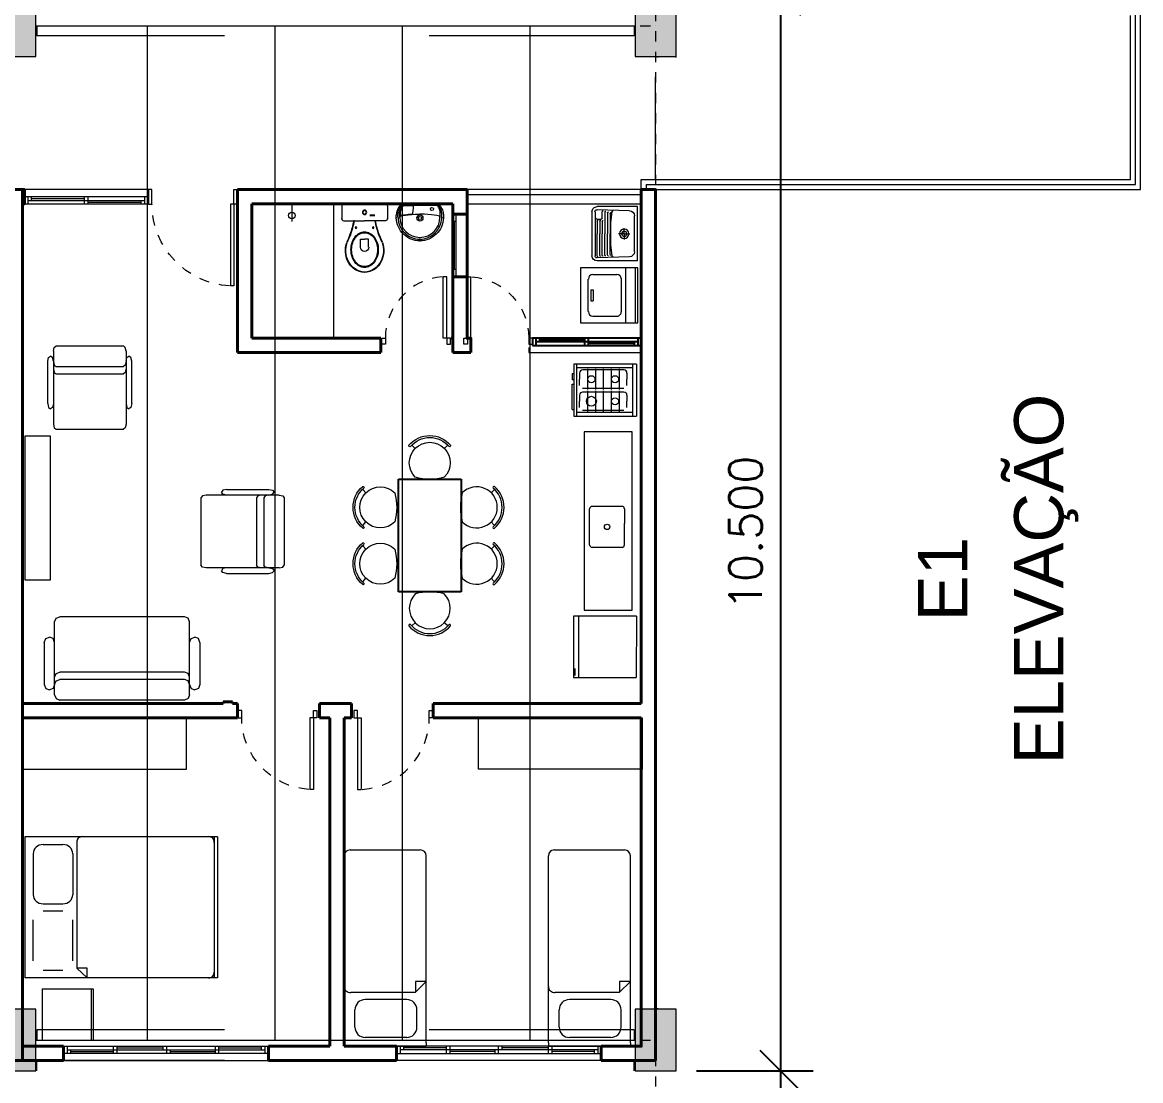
# Model space of a CAD drawing. Header units: millimetres. Extents: x 173 to 410, y -14 to 183.
# Drawn here: x 284.5 to 295.42, y 129.89 to 140.22 of the extents above; entities that cross this region are included whole.
import ezdxf
from ezdxf.enums import TextEntityAlignment as Align

# ---------------------------------------------------------------- set-up
doc = ezdxf.new("R2010")
doc.units = ezdxf.units.MM
for name, pattern in [('DASHDOT', [1, 0.5, -0.25, 0, -0.25]), ('DASHDOTX2', [2, 1, -0.5, 0, -0.5]), ('HIDDEN', [0.05, 0.025, -0.025]), ('XKITLINE00', [0]), ('XKITLINE02', [4, 2, -2])]:
    doc.linetypes.add(name, pattern=pattern)
doc.layers.get('0').update_dxf_attribs({"color": 4})
for name, color, linetype in [('ar-mobiliario', 7, 'Continuous'), ('ar-sanitarios-louças', 7, 'Continuous'), ('DIM-COTAS', 9, 'Continuous'), ('EIXO', 12, 'DASHDOTX2'), ('LAJE VISTA', 143, 'Continuous'), ('TEXTO-2', 3, 'Continuous'), ('TEXTO-3', 4, 'Continuous'), ('VIGA', 2, 'Continuous')]:
    doc.layers.add(name, color=color, linetype=linetype)
for name, color, linetype, lineweight in [('ARQ Alvenaria', 201, 'Continuous', 40), ('ARQ Anotações', 2, 'Continuous', 5), ('ARQ Caixilharia', 140, 'Continuous', 9), ('ARQ Eixos', 8, 'DASHDOT', 5), ('ARQ Equipamento', 4, 'Continuous', 18), ('ARQ Estrutura', 7, 'Continuous', 50), ('ARQ Projeções', 144, 'HIDDEN', 5), ('ARQ Visto', 152, 'Continuous', 13)]:
    doc.layers.add(name, color=color, linetype=linetype, lineweight=lineweight)
doc.styles.add('RS', font='romans.shx')
doc.styles.get("Standard").update_dxf_attribs({"font": 'arial.ttf'})
doc.dimstyles.new('Executivo 1-50', dxfattribs={"dimtxt": 0.1, "dimasz": 0.035, "dimexe": 0, "dimexo": 0.0625, "dimgap": 0.03, "dimtad": 1, "dimzin": 0, "dimdsep": 46, "dimtxsty": 'Standard', "dimblk": 'DOT', "dimcen": 0.09, "dimclrd": 8, "dimclre": 8, "dimadec": 0, "dimazin": 0, "dimtfac": 1, "dimtix": 1, "dimtmove": 2, "dimatfit": 3, "dimldrblk": 'DOT', "dimfxl": 0.18, "dimfxlon": 1, "dimtolj": 1, "dimtzin": 0, "dimarcsym": 0})
doc.dimstyles.new('LE-200', dxfattribs={"dimscale": 2, "dimtxt": 0.16, "dimasz": 0.2, "dimexe": 0.16, "dimexo": 0.1, "dimgap": 0.09, "dimtad": 1, "dimdec": 3, "dimzin": 4, "dimdsep": 46, "dimtxsty": 'RS', "dimblk1": 'OBLIQUE', "dimblk2": 'OBLIQUE', "dimsah": 1, "dimcen": 0.1, "dimdle": 0.16, "dimclrt": 3, "dimadec": 0, "dimazin": 0, "dimtfac": 1, "dimtdec": 3, "dimtix": 1, "dimtmove": 2, "dimatfit": 3, "dimldrblk": 'OBLIQUE', "dimfxl": 1, "dimtolj": 1, "dimtzin": 0, "dimarcsym": 0})

# ---------------------------------------------------------------- blocks, each defined once
blk = doc.blocks.new('_OBLIQUE')
at = {"color": 0, "linetype": 'ByBlock'}
blk.add_line((-0.5, -0.5), (0.5, 0.5), dxfattribs=at)
blk = doc.blocks.new('*D44')
at = {"layer": 'Defpoints', "color": 0, "transparency": 16777216}
for p in [(290.884, 140.485), (290.884, 129.985), (291.902, 129.985)]:
    blk.add_point(p, dxfattribs=at)
at = {"layer": 'DIM-COTAS', "color": 0, "lineweight": -2, "transparency": 16777216}
for p, q in [((291.902, 140.805), (291.902, 129.665)), ((291.084, 140.485), (292.222, 140.485)), ((291.084, 129.985), (292.222, 129.985))]:
    blk.add_line(p, q, dxfattribs=at)
at = {"layer": 'DIM-COTAS', "color": 0, "lineweight": -2, "transparency": 16777216, "xscale": 0.4, "yscale": 0.4, "zscale": 0.4}
for p, rotation in [((291.902, 140.485), 90), ((291.902, 129.985), 270)]:
    blk.add_blockref('_OBLIQUE', p, dxfattribs=dict(at, rotation=rotation))
at = {"layer": 'DIM-COTAS', "color": 3, "transparency": 16777216, "insert": (291.562, 135.235), "char_height": 0.32, "attachment_point": 5, "rotation": 90, "style": 'RS'}
blk.add_mtext('\\A1;10.500', dxfattribs=at)
blk = doc.blocks.new('_DOT')
at = {"color": 0, "linetype": 'ByBlock', "lineweight": -2}
blk.add_line((-0.5, 0), (-1, 0), dxfattribs=at)
at = {"color": 0, "linetype": 'ByBlock', "const_width": 0.5}
blk.add_lwpolyline([(-0.25, 0, 1), (0.25, 0, 1)], format="xyb", close=True, dxfattribs=at)
blk = doc.blocks.new('*D45')
at = {"layer": 'ARQ Anotações', "color": 8, "lineweight": -2, "transparency": 16777216}
for p, q in [((234.234, 129.147), (234.234, 128.967)), ((290.884, 129.147), (290.884, 128.967)), ((290.849, 128.967), (234.269, 128.967))]:
    blk.add_line(p, q, dxfattribs=at)
at = {"layer": 'Defpoints', "color": 0, "transparency": 16777216}
for p in [(234.234, 129.985), (290.884, 129.985), (234.234, 128.967)]:
    blk.add_point(p, dxfattribs=at)
at = {"layer": 'ARQ Anotações', "color": 8, "lineweight": -2, "transparency": 16777216, "xscale": 0.035, "yscale": 0.035, "zscale": 0.035, "rotation": 180}
blk.add_blockref('_DOT', (234.234, 128.967), dxfattribs=at)
at = {"layer": 'ARQ Anotações', "color": 8, "lineweight": -2, "transparency": 16777216, "xscale": 0.035, "yscale": 0.035, "zscale": 0.035}
blk.add_blockref('_DOT', (290.884, 128.967), dxfattribs=at)
at = {"layer": 'ARQ Anotações', "color": 0, "transparency": 16777216, "insert": (262.559, 129.048), "char_height": 0.1, "attachment_point": 5}
blk.add_mtext('\\A1;56.65', dxfattribs=at)
blk = doc.blocks.new('PSR_Double Bed', base_point=(23.006, 28.013))
at = {"layer": 'ar-mobiliario', "color": 8, "linetype": 'Continuous', "lineweight": 13, "true_color": 0x747474}
for p, q in [((23.024, 29.732), (23.059, 29.732)), ((23.024, 28.182), (23.024, 29.732)), ((23.059, 29.732), (24.94, 29.732)), ((23.059, 28.182), (23.059, 29.732)), ((24.448, 29.626), (24.343, 29.732)), ((24.343, 29.732), (24.343, 29.626)), ((24.94, 29.732), (24.974, 29.732)), ((24.974, 28.182), (24.974, 29.732)), ((24.343, 29.626), (24.448, 29.626)), ((24.448, 28.245), (24.448, 29.626)), ((24.79, 29.645), (24.59, 29.645)), ((24.49, 29.545), (24.49, 29.095)), ((24.89, 29.545), (24.89, 29.095)), ((24.79, 28.995), (24.59, 28.995)), ((24.79, 28.919), (24.59, 28.919)), ((24.49, 28.369), (24.49, 28.819)), ((24.89, 28.369), (24.89, 28.819)), ((24.79, 28.269), (24.59, 28.269)), ((23.024, 28.182), (23.059, 28.182)), ((23.059, 28.182), (24.94, 28.182)), ((24.94, 28.182), (24.974, 28.182))]:
    blk.add_line(p, q, dxfattribs=at)
for centre, radius, start, end in [((23.115, 29.675), 0.0571, 90, 187.1348), ((24.59, 28.819), 0.1, 90, 180), ((24.79, 28.819), 0.1, 0, 90), ((24.59, 28.369), 0.1, 180, 270), ((24.79, 28.369), 0.1, 270, 0), ((23.115, 28.238), 0.0571, 172.8651, 270), ((24.392, 28.238), 0.0571, 270, 7.1348)]:
    blk.add_arc(centre, radius, start, end, dxfattribs=at)
blk = doc.blocks.new('Cab Base 1D-Drawer_2', base_point=(23.006, 28.013))
at = {"layer": 'ar-mobiliario', "color": 8, "linetype": 'Continuous', "lineweight": 13, "true_color": 0x747474}
for p, q in [((23.006, 28.513), (23.506, 28.513)), ((23.006, 28.013), (23.006, 28.513)), ((23.006, 28.493), (23.506, 28.493)), ((23.506, 28.013), (23.506, 28.513)), ((23.006, 28.013), (23.506, 28.013))]:
    blk.add_line(p, q, dxfattribs=at)
blk = doc.blocks.new('Folha 72')
at = {"color": 0, "linetype": 'ByBlock', "lineweight": -2}
for p, q in [((0.35, 0.7), (0.315, 0.7)), ((0.315, 0), (0.315, 0.7)), ((0.35, 0), (0.35, 0.7)), ((-0.385, 0), (-0.35, 0)), ((-0.385, -0.07), (-0.385, 0)), ((-0.35, 0), (-0.35, -0.07)), ((0.35, 0), (0.315, 0)), ((0.385, 0), (0.35, 0)), ((0.35, 0), (0.35, -0.07)), ((0.385, -0.07), (0.385, 0)), ((-0.35, -0.07), (-0.385, -0.07)), ((0.35, -0.07), (0.385, -0.07))]:
    blk.add_line(p, q, dxfattribs=at)
at = {"layer": 'ARQ Projeções'}
blk.add_arc((0.35, 0), 0.7, 93.6334, 180, dxfattribs=at)
blk = doc.blocks.new('Janela de correr_3')
at = {"lineweight": 13}
for p, q in [((0.403, 0), (-0.603, 0)), ((-0.603, 0), (-0.603, -0.07)), ((-0.568, -0.07), (-0.568, 0)), ((-0.533, -0.035), (-0.533, 0)), ((-0.118, -0.07), (-0.118, 0)), ((-0.082, -0.07), (-0.082, 0)), ((1.397, 0), (0.392, 0)), ((0.403, -0.07), (0.403, 0)), ((0.403, -0.07), (0.403, 0)), ((0.438, -0.035), (0.438, 0)), ((0.877, -0.07), (0.877, 0)), ((0.912, -0.07), (0.912, 0)), ((1.362, -0.07), (1.362, 0)), ((1.397, -0.07), (1.397, 0)), ((-0.603, -0.07), (0.403, -0.07)), ((-0.568, -0.035), (0.403, -0.035)), ((-0.533, -0.018), (-0.118, -0.018)), ((-0.082, -0.053), (0.368, -0.053)), ((0.368, -0.07), (0.368, -0.035)), ((0.392, -0.07), (1.397, -0.07)), ((0.403, -0.035), (1.362, -0.035)), ((0.438, -0.018), (0.877, -0.018)), ((0.912, -0.053), (1.327, -0.053)), ((1.327, -0.07), (1.327, -0.035))]:
    blk.add_line(p, q, dxfattribs=at)
blk = doc.blocks.new('PSN_Single Bed', base_point=(23.006, 28.013))
at = {"layer": 'ar-mobiliario', "color": 8, "linetype": 'Continuous', "lineweight": 13, "true_color": 0x747474}
for p, q in [((23.193, 29.912), (23.193, 29.946)), ((23.993, 29.946), (23.193, 29.946)), ((23.193, 29.912), (23.193, 28.088)), ((23.993, 29.912), (23.993, 29.946)), ((23.993, 29.912), (23.993, 28.088)), ((23.383, 29.861), (23.788, 29.861)), ((23.283, 29.761), (23.283, 29.591)), ((23.888, 29.761), (23.888, 29.591)), ((23.383, 29.491), (23.788, 29.491)), ((23.298, 29.42), (23.193, 29.315)), ((23.298, 29.315), (23.298, 29.42)), ((23.929, 29.42), (23.298, 29.42)), ((23.193, 29.315), (23.298, 29.315)), ((23.936, 28.031), (23.25, 28.031))]:
    blk.add_line(p, q, dxfattribs=at)
for centre, radius, start, end in [((23.383, 29.761), 0.1, 90, 180), ((23.788, 29.761), 0.1, 0, 90), ((23.383, 29.591), 0.1, 180, 270), ((23.788, 29.591), 0.1, 270, 0), ((23.936, 29.364), 0.0571, 0, 97.1348), ((23.25, 28.088), 0.057, 180, 270), ((23.936, 28.088), 0.057, 270, 360)]:
    blk.add_arc(centre, radius, start, end, dxfattribs=at)
blk = doc.blocks.new('SLAB_19', base_point=(-13.105, -3.32))
at = {"layer": 'ar-mobiliario', "color": 8, "linetype": 'Continuous', "lineweight": 13, "true_color": 0x747474, "flags": 128}
blk.add_lwpolyline([(-13.105, -3.32), (-13.105, -3.82), (-11.505, -3.82), (-11.505, -3.32)], close=True, dxfattribs=at)
blk = doc.blocks.new('CP929_2')
at = {"layer": 'ARQ Equipamento', "lineweight": 13}
for p, q in [((-0.222, -0.027), (-0.224, -0.035)), ((-0.224, -0.035), (-0.224, -0.159)), ((-0.218, -0.021), (-0.222, -0.027)), ((-0.212, -0.016), (-0.218, -0.021)), ((-0.204, -0.015), (-0.212, -0.016)), ((-0.204, -0.015), (0.204, -0.015)), ((0.204, -0.015), (0.212, -0.016)), ((0.212, -0.016), (0.217, -0.021)), ((0.217, -0.021), (0.222, -0.027)), ((0.222, -0.027), (0.223, -0.035)), ((0.223, -0.035), (0.223, -0.159)), ((-0.224, -0.159), (-0.222, -0.167)), ((-0.222, -0.167), (-0.218, -0.173)), ((-0.218, -0.173), (-0.212, -0.177)), ((-0.212, -0.177), (-0.204, -0.179)), ((-0.204, -0.179), (0, -0.179)), ((-0.103, -0.18), (-0.103, -0.179)), ((0.204, -0.179), (0, -0.179)), ((0.102, -0.18), (0.102, -0.179)), ((0.212, -0.177), (0.204, -0.179)), ((0.217, -0.173), (0.212, -0.177)), ((0.222, -0.167), (0.217, -0.173)), ((0.223, -0.159), (0.222, -0.167)), ((-0.04, -0.437), (-0.04, -0.36)), ((-0.04, -0.36), (0, -0.36)), ((0.04, -0.36), (0, -0.36)), ((0.04, -0.437), (0.04, -0.36))]:
    blk.add_line(p, q, dxfattribs=at)
for centre, radius in [((0, -0.097), 0.0216), ((0, -0.097), 0.018), ((-0.084, -0.246), 0.00752), ((0.084, -0.246), 0.00752)]:
    blk.add_circle(centre, radius, dxfattribs=at)
for centre, radius, start, end in [((-0.859, -0.049), 0.763, 339.6909, 350.163), ((-0.859, -0.049), 0.767, 339.6909, 350.163), ((0.858, -0.049), 0.767, 189.837, 200.3091), ((0.858, -0.049), 0.763, 189.837, 200.3091), ((-26.813, 10.724), 28.863, 337.3538, 337.5183), ((-25.375, 10.125), 27.31, 337.3514, 337.5257), ((0.018, -0.424), 0.142, 118.3761, 142.5178), ((0.018, -0.425), 0.135, 118.3761, 142.5178), ((0, -0.39), 0.103, 90, 118.3761), ((0, -0.392), 0.0966, 90, 118.3761), ((0, -0.39), 0.103, 61.6239, 90), ((0, -0.392), 0.0966, 61.6239, 90), ((-0.018, -0.425), 0.135, 37.4822, 61.6239), ((-0.019, -0.424), 0.142, 37.4822, 61.6239), ((25.374, 10.125), 27.31, 202.4743, 202.6486), ((26.812, 10.724), 28.863, 202.4817, 202.6462), ((0.067, -0.468), 0.255, 162.0904, 205.4458), ((0.063, -0.468), 0.247, 161.867, 205.7625), ((0.092, -0.461), 0.226, 162.3784, 180), ((0.091, -0.461), 0.217, 162.3784, 180), ((0.047, -0.447), 0.178, 142.5178, 162.3784), ((0.046, -0.447), 0.17, 142.5178, 162.3784), ((-0.047, -0.447), 0.17, 17.6216, 37.4822), ((-0.048, -0.447), 0.178, 17.6216, 37.4822), ((-0.091, -0.461), 0.217, 360, 17.6216), ((-0.093, -0.461), 0.226, 0, 17.6216), ((-0.064, -0.468), 0.247, 334.2375, 18.133), ((-0.068, -0.468), 0.255, 334.5542, 17.9096), ((0.092, -0.461), 0.226, 180, 197.6216), ((0.091, -0.461), 0.217, 180, 197.6216), ((0.047, -0.475), 0.178, 197.6216, 217.4822), ((0.046, -0.475), 0.17, 197.6216, 217.4822), ((0, -0.437), 0.0404, 180, 0), ((-0.047, -0.475), 0.17, 322.5178, 342.3784), ((-0.048, -0.475), 0.178, 322.5178, 342.3784), ((-0.091, -0.461), 0.217, 342.3784, 0), ((-0.093, -0.461), 0.226, 342.3784, 360), ((0.008, -0.495), 0.19, 205.7625, 267.2081), ((0.008, -0.495), 0.185, 205.7625, 267.2081), ((0.018, -0.498), 0.142, 217.4822, 241.6239), ((0.018, -0.497), 0.135, 217.4822, 241.6239), ((0, -0.532), 0.103, 241.6239, 270), ((0, -0.53), 0.0966, 241.6239, 270), ((-0.009, -0.495), 0.185, 272.7919, 334.2375), ((0, -0.53), 0.0966, 270, 298.3761), ((0, -0.532), 0.103, 270, 298.3761), ((-0.009, -0.495), 0.19, 272.7919, 334.2375), ((-0.018, -0.497), 0.135, 298.3761, 322.5178), ((-0.019, -0.498), 0.142, 298.3761, 322.5178)]:
    blk.add_arc(centre, radius, start, end, dxfattribs=at)
for p in [(-0.204, -0.015), (0.204, -0.015), (-0.224, -0.159), (-0.103, -0.18), (0.102, -0.18), (0.223, -0.159)]:
    blk.add_point(p, dxfattribs=at)
blk = doc.blocks.new('L915')
at = {"layer": 'ARQ Equipamento', "lineweight": 13}
for p, q in [((-0.172, 0), (-0.181, -0.006)), ((-0.172, 0), (0.172, 0)), ((0.172, 0), (0.181, -0.006)), ((-0.23, -0.114), (-0.229, -0.104)), ((-0.227, -0.083), (-0.229, -0.098)), ((-0.229, -0.104), (-0.229, -0.098)), ((-0.224, -0.07), (-0.227, -0.083)), ((-0.22, -0.058), (-0.224, -0.07)), ((-0.215, -0.046), (-0.22, -0.058)), ((-0.208, -0.034), (-0.215, -0.046)), ((-0.214, -0.098), (-0.213, -0.087)), ((-0.214, -0.105), (-0.214, -0.098)), ((-0.214, -0.114), (-0.214, -0.105)), ((-0.213, -0.087), (-0.211, -0.075)), ((-0.211, -0.075), (-0.208, -0.064)), ((-0.2, -0.023), (-0.208, -0.034)), ((-0.208, -0.064), (-0.204, -0.05)), ((-0.204, -0.05), (-0.198, -0.038)), ((-0.19, -0.013), (-0.2, -0.023)), ((-0.199, -0.097), (-0.198, -0.091)), ((-0.198, -0.102), (-0.199, -0.097)), ((-0.198, -0.038), (-0.192, -0.029)), ((-0.198, -0.084), (-0.197, -0.075)), ((-0.198, -0.091), (-0.198, -0.084)), ((-0.198, -0.108), (-0.198, -0.102)), ((-0.198, -0.113), (-0.198, -0.108)), ((-0.197, -0.075), (-0.194, -0.061)), ((-0.194, -0.061), (-0.191, -0.05)), ((-0.193, -0.093), (-0.194, -0.105)), ((-0.194, -0.105), (-0.194, -0.116)), ((-0.192, -0.08), (-0.193, -0.093)), ((-0.192, -0.029), (-0.185, -0.018)), ((-0.19, -0.067), (-0.192, -0.08)), ((-0.191, -0.05), (-0.188, -0.042)), ((-0.181, -0.006), (-0.19, -0.013)), ((-0.187, -0.056), (-0.19, -0.067)), ((-0.188, -0.042), (-0.182, -0.032)), ((-0.182, -0.046), (-0.187, -0.056)), ((-0.185, -0.018), (-0.177, -0.009)), ((-0.182, -0.032), (-0.177, -0.024)), ((-0.177, -0.036), (-0.182, -0.046)), ((-0.177, -0.009), (-0.169, -0.004)), ((-0.177, -0.024), (-0.171, -0.017)), ((-0.17, -0.026), (-0.177, -0.036)), ((-0.173, -0.109), (-0.161, -0.107)), ((-0.171, -0.017), (-0.164, -0.013)), ((-0.163, -0.018), (-0.17, -0.026)), ((-0.169, -0.004), (0.169, -0.004)), ((-0.166, -0.113), (-0.141, -0.109)), ((-0.164, -0.013), (0.164, -0.013)), ((-0.127, -0.017), (-0.163, -0.018)), ((-0.161, -0.107), (-0.145, -0.105)), ((-0.145, -0.105), (-0.128, -0.103)), ((-0.141, -0.109), (-0.114, -0.105)), ((-0.128, -0.103), (-0.11, -0.101)), ((-0.096, -0.017), (-0.127, -0.017)), ((-0.114, -0.105), (-0.078, -0.102)), ((-0.11, -0.101), (-0.095, -0.099)), ((-0.061, -0.017), (-0.096, -0.017)), ((-0.095, -0.099), (-0.078, -0.099)), ((-0.078, -0.099), (-0.071, -0.098)), ((-0.078, -0.102), (-0.045, -0.1)), ((-0.071, -0.098), (-0.069, -0.09)), ((-0.069, -0.09), (-0.066, -0.067)), ((-0.066, -0.067), (-0.063, -0.037)), ((-0.063, -0.037), (-0.061, -0.017)), ((-0.045, -0.1), (0, -0.098)), ((0.045, -0.1), (0, -0.098)), ((0.078, -0.102), (0.045, -0.1)), ((0.114, -0.105), (0.078, -0.102)), ((0.141, -0.109), (0.114, -0.105)), ((0.166, -0.113), (0.141, -0.109)), ((0.171, -0.017), (0.164, -0.013)), ((0.177, -0.009), (0.169, -0.004)), ((0.177, -0.024), (0.171, -0.017)), ((0.184, -0.018), (0.177, -0.009)), ((0.182, -0.032), (0.177, -0.024)), ((0.181, -0.006), (0.19, -0.013)), ((0.188, -0.042), (0.182, -0.032)), ((0.192, -0.029), (0.184, -0.018)), ((0.191, -0.05), (0.188, -0.042)), ((0.19, -0.013), (0.2, -0.023)), ((0.194, -0.061), (0.191, -0.05)), ((0.198, -0.038), (0.192, -0.029)), ((0.197, -0.075), (0.194, -0.061)), ((0.198, -0.084), (0.197, -0.075)), ((0.204, -0.05), (0.198, -0.038)), ((0.198, -0.091), (0.198, -0.084)), ((0.199, -0.097), (0.198, -0.091)), ((0.198, -0.102), (0.199, -0.097)), ((0.198, -0.108), (0.198, -0.102)), ((0.198, -0.113), (0.198, -0.108)), ((0.2, -0.023), (0.208, -0.034)), ((0.208, -0.064), (0.204, -0.05)), ((0.208, -0.034), (0.215, -0.046)), ((0.211, -0.075), (0.208, -0.064)), ((0.213, -0.087), (0.211, -0.075)), ((0.214, -0.098), (0.213, -0.087)), ((0.214, -0.105), (0.214, -0.098)), ((0.214, -0.114), (0.214, -0.105)), ((0.215, -0.046), (0.22, -0.058)), ((0.22, -0.058), (0.224, -0.07)), ((0.224, -0.07), (0.227, -0.083)), ((0.227, -0.083), (0.228, -0.093)), ((0.228, -0.093), (0.229, -0.104)), ((0.229, -0.104), (0.23, -0.114)), ((-0.23, -0.125), (-0.23, -0.114)), ((-0.23, -0.136), (-0.23, -0.125)), ((-0.228, -0.159), (-0.23, -0.136)), ((-0.224, -0.181), (-0.228, -0.159)), ((-0.218, -0.203), (-0.224, -0.181)), ((-0.21, -0.223), (-0.218, -0.203)), ((-0.214, -0.121), (-0.214, -0.114)), ((-0.214, -0.125), (-0.214, -0.121)), ((-0.214, -0.125), (-0.214, -0.128)), ((-0.214, -0.128), (-0.213, -0.135)), ((-0.213, -0.135), (-0.211, -0.157)), ((-0.211, -0.157), (-0.208, -0.177)), ((-0.208, -0.177), (-0.202, -0.197)), ((-0.202, -0.197), (-0.195, -0.216)), ((-0.198, -0.119), (-0.198, -0.113)), ((-0.197, -0.125), (-0.198, -0.119)), ((-0.196, -0.13), (-0.197, -0.125)), ((-0.195, -0.125), (-0.196, -0.13)), ((-0.193, -0.122), (-0.195, -0.125)), ((-0.195, -0.216), (-0.186, -0.234)), ((-0.194, -0.116), (-0.184, -0.112)), ((-0.19, -0.118), (-0.193, -0.122)), ((-0.19, -0.118), (-0.166, -0.113)), ((-0.184, -0.112), (-0.173, -0.109)), ((0.19, -0.118), (0.166, -0.113)), ((0.186, -0.234), (0.195, -0.216)), ((0.19, -0.118), (0.193, -0.122)), ((0.193, -0.122), (0.195, -0.125)), ((0.195, -0.125), (0.196, -0.13)), ((0.195, -0.216), (0.202, -0.197)), ((0.196, -0.13), (0.197, -0.125)), ((0.197, -0.125), (0.198, -0.119)), ((0.198, -0.119), (0.198, -0.113)), ((0.202, -0.197), (0.208, -0.177)), ((0.208, -0.177), (0.211, -0.157)), ((0.218, -0.203), (0.21, -0.223)), ((0.211, -0.157), (0.213, -0.135)), ((0.213, -0.135), (0.214, -0.128)), ((0.214, -0.121), (0.214, -0.114)), ((0.214, -0.125), (0.214, -0.121)), ((0.214, -0.128), (0.214, -0.125)), ((0.224, -0.181), (0.218, -0.203)), ((0.228, -0.159), (0.224, -0.181)), ((0.23, -0.136), (0.228, -0.159)), ((0.23, -0.114), (0.23, -0.125)), ((0.23, -0.125), (0.23, -0.136)), ((-0.2, -0.243), (-0.21, -0.223)), ((-0.189, -0.262), (-0.2, -0.243)), ((-0.175, -0.278), (-0.189, -0.262)), ((-0.186, -0.234), (-0.175, -0.252)), ((-0.175, -0.252), (-0.162, -0.268)), ((-0.16, -0.295), (-0.175, -0.278)), ((-0.162, -0.268), (-0.148, -0.283)), ((-0.144, -0.309), (-0.16, -0.295)), ((-0.148, -0.283), (-0.133, -0.296)), ((-0.127, -0.322), (-0.144, -0.309)), ((-0.133, -0.296), (-0.117, -0.308)), ((-0.108, -0.333), (-0.127, -0.322)), ((-0.117, -0.308), (-0.1, -0.318)), ((-0.1, -0.318), (-0.082, -0.327)), ((-0.082, -0.327), (-0.062, -0.334)), ((0.062, -0.334), (0.082, -0.327)), ((0.082, -0.327), (0.1, -0.318)), ((0.1, -0.318), (0.117, -0.308)), ((0.127, -0.322), (0.107, -0.333)), ((0.117, -0.308), (0.133, -0.296)), ((0.144, -0.309), (0.127, -0.322)), ((0.133, -0.296), (0.148, -0.283)), ((0.16, -0.295), (0.144, -0.309)), ((0.148, -0.283), (0.162, -0.268)), ((0.175, -0.278), (0.16, -0.295)), ((0.162, -0.268), (0.175, -0.252)), ((0.175, -0.252), (0.186, -0.234)), ((0.189, -0.262), (0.175, -0.278)), ((0.2, -0.243), (0.189, -0.262)), ((0.21, -0.223), (0.2, -0.243)), ((-0.088, -0.342), (-0.108, -0.333)), ((-0.067, -0.35), (-0.088, -0.342)), ((-0.046, -0.355), (-0.067, -0.35)), ((-0.062, -0.334), (-0.042, -0.339)), ((-0.023, -0.359), (-0.046, -0.355)), ((-0.042, -0.339), (-0.022, -0.342)), ((0, -0.36), (-0.023, -0.359)), ((-0.022, -0.342), (0, -0.343)), ((0, -0.343), (0.022, -0.342)), ((0.023, -0.359), (0, -0.36)), ((0.022, -0.342), (0.042, -0.339)), ((0.046, -0.355), (0.023, -0.359)), ((0.042, -0.339), (0.062, -0.334)), ((0.067, -0.35), (0.046, -0.355)), ((0.088, -0.342), (0.067, -0.35)), ((0.107, -0.333), (0.088, -0.342))]:
    blk.add_line(p, q, dxfattribs=at)
for centre, radius in [((0, -0.137), 0.0295), ((0.118, -0.049), 0.0151), ((0, -0.137), 0.0161)]:
    blk.add_circle(centre, radius, dxfattribs=at)
blk.add_arc((0, -0.13), 0.196, 180, 360, dxfattribs=at)
for p in [(-0.208, -0.064), (-0.198, -0.084), (-0.177, -0.036), (-0.071, -0.098), (0.198, -0.084), (0.208, -0.064), (-0.23, -0.136), (-0.213, -0.135), (-0.196, -0.13), (-0.184, -0.112), (0.196, -0.13), (0.213, -0.135), (0.23, -0.136), (0, -0.343), (0, -0.36)]:
    blk.add_point(p, dxfattribs=at)
blk = doc.blocks.new('Folha 62')
at = {"lineweight": -2}
for p, q in [((0.3, 0.6), (0.265, 0.6)), ((0.265, 0), (0.265, 0.6)), ((0.3, 0), (0.3, 0.6)), ((-0.335, 0), (-0.3, 0)), ((-0.335, -0.06), (-0.335, 0)), ((-0.3, 0), (-0.3, -0.06)), ((0.3, 0), (0.265, 0)), ((0.335, 0), (0.3, 0)), ((0.3, 0), (0.3, -0.06)), ((0.335, -0.06), (0.335, 0)), ((-0.3, -0.06), (-0.335, -0.06)), ((0.3, -0.06), (0.335, -0.06))]:
    blk.add_line(p, q, dxfattribs=at)
at = {"layer": 'ARQ Projeções'}
blk.add_arc((0.3, 0), 0.6, 94.2369, 180, dxfattribs=at)
blk = doc.blocks.new('chuveiro')
at = {"linetype": 'ByBlock', "lineweight": -2}
blk.add_line((0, 0), (0, -172), dxfattribs=at)
blk.add_circle((0, -112), 32.4, dxfattribs=at)
blk = doc.blocks.new('PSR_cuba cozinha', base_point=(23.006, 28.013))
at = {"layer": 'ar-sanitarios-louças', "color": 8, "linetype": 'Continuous', "lineweight": 13, "true_color": 0x747474}
for p, q in [((23.085, 28.544), (23.085, 28.337)), ((23.11, 28.569), (23.41, 28.569)), ((23.435, 28.544), (23.435, 28.194)), ((23.085, 28.194), (23.085, 28.337)), ((23.11, 28.169), (23.41, 28.169))]:
    blk.add_line(p, q, dxfattribs=at)
blk.add_circle((23.26, 28.369), 0.0269, dxfattribs=at)
for centre, start, end in [((23.11, 28.544), 90, 180), ((23.41, 28.544), 0, 90), ((23.11, 28.194), 180, 270), ((23.41, 28.194), 270, 0)]:
    blk.add_arc(centre, 0.025, start, end, dxfattribs=at)
blk = doc.blocks.new('PSR_Fridge 1Door', base_point=(23.006, 28.013))
at = {"layer": 'ar-mobiliario', "color": 8, "linetype": 'Continuous', "lineweight": 13, "true_color": 0x747474}
for p, q in [((23.006, 28.661), (23.006, 28.013)), ((23.006, 28.661), (23.717, 28.661)), ((23.717, 28.013), (23.717, 28.661)), ((23.006, 28.064), (23.717, 28.064)), ((23.006, 28.013), (23.717, 28.013)), ((23.612, 28.028), (23.693, 28.028))]:
    blk.add_line(p, q, dxfattribs=at)
blk = doc.blocks.new('PSR_Fogão4 bocas', base_point=(23.006, 28.013))
at = {"layer": 'ar-mobiliario', "color": 8, "linetype": 'Continuous', "lineweight": 13, "true_color": 0x747474}
for p, q in [((23.006, 28.623), (23.516, 28.623)), ((23.006, 28.623), (23.006, 28.013)), ((23.516, 28.013), (23.516, 28.623)), ((23.006, 28.585), (23.516, 28.585)), ((23.043, 28.585), (23.043, 28.039)), ((23.064, 28.501), (23.064, 28.099)), ((23.094, 28.531), (23.155, 28.531)), ((23.215, 28.531), (23.155, 28.531)), ((23.245, 28.501), (23.245, 28.099)), ((23.28, 28.501), (23.28, 28.099)), ((23.31, 28.531), (23.37, 28.531)), ((23.43, 28.531), (23.37, 28.531)), ((23.46, 28.501), (23.46, 28.099)), ((23.479, 28.585), (23.479, 28.039)), ((23.054, 28.454), (23.255, 28.454)), ((23.269, 28.454), (23.47, 28.454)), ((23.054, 28.377), (23.255, 28.377)), ((23.054, 28.3), (23.255, 28.3)), ((23.269, 28.377), (23.47, 28.377)), ((23.269, 28.3), (23.47, 28.3)), ((23.054, 28.223), (23.255, 28.223)), ((23.269, 28.223), (23.47, 28.223)), ((23.054, 28.146), (23.255, 28.146)), ((23.094, 28.069), (23.155, 28.069)), ((23.215, 28.069), (23.155, 28.069)), ((23.269, 28.146), (23.47, 28.146)), ((23.31, 28.069), (23.37, 28.069)), ((23.43, 28.069), (23.37, 28.069)), ((23.006, 28.039), (23.516, 28.039)), ((23.006, 28.013), (23.516, 28.013)), ((23.099, 27.998), (23.099, 28.013)), ((23.099, 27.998), (23.159, 27.998)), ((23.159, 28.013), (23.159, 27.998)), ((23.204, 27.998), (23.204, 28.013)), ((23.449, 27.998), (23.204, 27.998)), ((23.449, 27.998), (23.449, 28.013))]:
    blk.add_line(p, q, dxfattribs=at)
for centre, radius in [((23.155, 28.415), 0.035), ((23.37, 28.415), 0.035), ((23.155, 28.184), 0.035), ((23.37, 28.184), 0.0487)]:
    blk.add_circle(centre, radius, dxfattribs=at)
for centre, start, end in [((23.094, 28.501), 90, 180), ((23.31, 28.501), 90, 180), ((23.094, 28.099), 180, 270), ((23.31, 28.099), 180, 270)]:
    blk.add_arc(centre, 0.03, start, end, dxfattribs=at)
blk = doc.blocks.new('PSR_Tanque 25L', base_point=(23.006, 28.013))
at = {"layer": 'ar-sanitarios-louças', "color": 8, "linetype": 'Continuous', "lineweight": 13, "true_color": 0x747474}
for p, q in [((22.871, 28.408), (23.401, 28.408)), ((22.871, 28.408), (22.871, 28.013)), ((23.194, 28.408), (23.248, 28.408)), ((23.401, 28.408), (23.401, 28.013)), ((22.911, 28.328), (22.901, 28.013)), ((22.961, 28.378), (23.311, 28.378)), ((23.136, 28.278), (23.08, 28.278)), ((23.136, 28.278), (23.136, 28.334)), ((23.136, 28.278), (23.192, 28.278)), ((23.136, 28.278), (23.136, 28.222)), ((23.361, 28.328), (23.371, 28.013)), ((22.926, 28.064), (23.136, 28.064)), ((22.929, 28.09), (23.136, 28.09)), ((22.932, 28.115), (23.136, 28.115)), ((22.935, 28.141), (23.136, 28.141)), ((23.333, 28.141), (23.136, 28.141)), ((23.339, 28.115), (23.136, 28.115)), ((23.346, 28.09), (23.136, 28.09)), ((23.257, 28.064), (23.136, 28.064)), ((23.279, 28.012), (23.279, 28.054)), ((23.289, 28.064), (23.351, 28.064)), ((22.921, 28.013), (23.136, 28.013)), ((23.351, 27.993), (22.921, 27.993)), ((23.351, 27.963), (22.921, 27.963)), ((22.923, 28.039), (23.136, 28.039)), ((23.258, 28.039), (23.136, 28.039)), ((23.26, 28.013), (23.136, 28.013))]:
    blk.add_line(p, q, dxfattribs=at)
for radius in [0.0452, 0.025]:
    blk.add_circle((23.136, 28.278), radius, dxfattribs=at)
for centre, radius, start, end in [((22.961, 28.328), 0.05, 90, 180), ((23.311, 28.328), 0.05, 0, 90), ((22.922, 28.169), 0.01, 180, 270), ((23.35, 28.169), 0.01, 270, 0), ((22.926, 28.074), 0.01, 180, 270), ((22.929, 28.1), 0.01, 180, 270), ((23.095, 29.402), 1.255, 262.0871, 271.891), ((22.932, 28.125), 0.01, 180, 270), ((22.935, 28.151), 0.01, 180, 270), ((23.177, 29.402), 1.255, 268.109, 277.9129), ((23.257, 28.074), 0.01, 270, 0), ((23.289, 28.054), 0.01, 90, 180), ((23.333, 28.151), 0.01, 270, 0), ((23.339, 28.125), 0.01, 270, 0), ((23.346, 28.1), 0.01, 270, 0), ((23.351, 28.074), 0.01, 270, 0), ((22.921, 28.013), 0.05, 180, 270), ((22.921, 28.013), 0.02, 178.6718, 270), ((22.921, 28.023), 0.01, 180, 270), ((22.923, 28.049), 0.01, 180, 270), ((23.258, 28.049), 0.01, 270, 0), ((23.26, 28.023), 0.01, 270, 0), ((23.289, 28.012), 0.01, 180, 270), ((23.351, 28.013), 0.05, 270, 0), ((23.351, 28.012), 0.02, 270, 1.3282)]:
    blk.add_arc(centre, radius, start, end, dxfattribs=at)
blk = doc.blocks.new('PSN_WasherDryer Vert', base_point=(23.006, 28.013))
at = {"layer": 'ar-mobiliario', "color": 8, "linetype": 'Continuous', "lineweight": 13, "true_color": 0x747474}
for p, q in [((23.615, 28.673), (23.006, 28.673)), ((23.006, 28.673), (23.006, 28.013)), ((23.615, 28.013), (23.615, 28.673)), ((23.081, 28.532), (23.081, 28.251)), ((23.131, 28.583), (23.49, 28.583)), ((23.37, 28.554), (23.25, 28.554)), ((23.25, 28.554), (23.25, 28.527)), ((23.37, 28.527), (23.25, 28.527)), ((23.37, 28.554), (23.37, 28.527)), ((23.54, 28.532), (23.54, 28.254)), ((23.006, 28.153), (23.615, 28.153)), ((23.136, 28.203), (23.49, 28.203)), ((23.006, 28.04), (23.615, 28.04)), ((23.006, 28.013), (23.615, 28.013))]:
    blk.add_line(p, q, dxfattribs=at)
for centre, radius, start, end in [((23.131, 28.532), 0.0508, 90, 180), ((23.49, 28.532), 0.0508, 360, 90), ((23.131, 28.254), 0.0509, 183.5763, 274.7637), ((23.49, 28.254), 0.0508, 270, 0)]:
    blk.add_arc(centre, radius, start, end, dxfattribs=at)
blk = doc.blocks.new('Table 9 Rectangular', base_point=(23.006, 28.013))
at = {"layer": 'ar-mobiliario', "linetype": 'Continuous'}
for p, q in [((24.377, 28.775), (23.006, 28.775)), ((23.006, 28.775), (23.006, 28.013)), ((24.377, 28.775), (23.006, 28.775)), ((23.006, 28.775), (23.006, 28.013)), ((24.377, 28.013), (24.377, 28.775)), ((24.377, 28.013), (24.377, 28.775)), ((23.006, 28.013), (24.377, 28.013)), ((23.006, 28.013), (24.377, 28.013))]:
    blk.add_line(p, q, dxfattribs=at)
blk = doc.blocks.new('PSR_Chair Round', base_point=(23.006, 28.013))
at = {"layer": 'ar-mobiliario', "color": 8, "linetype": 'Continuous', "lineweight": 13, "true_color": 0x747474}
for p, q in [((22.833, 27.545), (22.864, 27.572)), ((23.178, 27.545), (23.147, 27.572))]:
    blk.add_line(p, q, dxfattribs=at)
for centre, radius, start, end in [((23.006, 27.713), 0.2, 135, 45), ((23.006, 27.328), 0.545, 74.9643, 105.0357), ((22.811, 27.546), 0.00983, 52.4054, 207.8484), ((23.006, 27.713), 0.266, 220.127, 319.873), ((23.006, 27.713), 0.247, 220.127, 319.873), ((23.2, 27.546), 0.00983, 332.1516, 127.5946)]:
    blk.add_arc(centre, radius, start, end, dxfattribs=at)
blk = doc.blocks.new('PSN_LoveSeat Basic', base_point=(23.006, 28.013))
at = {"layer": 'ar-mobiliario', "color": 8, "linetype": 'Continuous', "lineweight": 13, "true_color": 0x747474}
for p, q in [((23.02, 28.812), (23.056, 28.826)), ((23.056, 28.826), (24.277, 28.826)), ((24.312, 28.812), (24.277, 28.826)), ((23.006, 28.776), (23.02, 28.812)), ((23.006, 28.063), (23.006, 28.776)), ((24.327, 28.776), (24.312, 28.812)), ((24.327, 28.063), (24.327, 28.776)), ((22.904, 28.576), (22.918, 28.612)), ((22.918, 28.612), (22.954, 28.626)), ((22.99, 28.612), (22.954, 28.626)), ((23.006, 28.576), (22.99, 28.612)), ((24.327, 28.576), (24.341, 28.612)), ((24.341, 28.612), (24.378, 28.626)), ((24.414, 28.612), (24.378, 28.626)), ((24.428, 28.576), (24.414, 28.612)), ((22.904, 28.576), (22.904, 28.163)), ((24.428, 28.576), (24.428, 28.163)), ((23.02, 28.271), (23.056, 28.285)), ((23.056, 28.285), (24.277, 28.285)), ((24.312, 28.271), (24.277, 28.285)), ((22.904, 28.163), (22.918, 28.127)), ((23.006, 28.163), (22.99, 28.127)), ((23.006, 28.235), (23.02, 28.271)), ((23.006, 28.163), (23.02, 28.199)), ((23.02, 28.199), (23.056, 28.213)), ((23.056, 28.213), (24.277, 28.213)), ((24.312, 28.199), (24.277, 28.213)), ((24.327, 28.235), (24.312, 28.271)), ((24.327, 28.163), (24.312, 28.199)), ((24.327, 28.163), (24.341, 28.127)), ((24.428, 28.163), (24.414, 28.127)), ((22.918, 28.127), (22.954, 28.113)), ((22.99, 28.127), (22.954, 28.113)), ((23.006, 28.063), (23.02, 28.027)), ((24.327, 28.063), (24.312, 28.027)), ((24.341, 28.127), (24.378, 28.113)), ((24.414, 28.127), (24.378, 28.113)), ((23.02, 28.027), (23.056, 28.013)), ((23.056, 28.013), (24.277, 28.013)), ((24.312, 28.027), (24.277, 28.013))]:
    blk.add_line(p, q, dxfattribs=at)
blk = doc.blocks.new('SLAB_18', base_point=(-7.555, -6.26))
at = {"layer": 'ar-mobiliario', "color": 8, "linetype": 'Continuous', "lineweight": 13, "true_color": 0x747474, "flags": 128}
blk.add_lwpolyline([(-7.555, -6.26), (-7.302, -6.26), (-7.302, -4.86), (-7.555, -4.86)], close=True, dxfattribs=at)
blk = doc.blocks.new('Folha 82')
for p, q in [((0.4, 0.8), (0.365, 0.8)), ((0.365, 0), (0.365, 0.8)), ((0.4, 0), (0.4, 0.8)), ((-0.435, 0), (-0.4, 0)), ((-0.435, -0.14), (-0.435, 0)), ((-0.4, 0), (-0.4, -0.14)), ((0.4, 0), (0.365, 0)), ((0.435, 0), (0.4, 0)), ((0.4, 0), (0.4, -0.14)), ((0.435, -0.14), (0.435, 0)), ((-0.4, -0.14), (-0.435, -0.14)), ((0.4, -0.14), (0.435, -0.14))]:
    blk.add_line(p, q)
at = {"layer": 'ARQ Projeções'}
blk.add_arc((0.4, 0), 0.8, 93.1802, 180, dxfattribs=at)
blk = doc.blocks.new('Janela de correr')
for p, q in [((0.605, 0), (-0.605, 0)), ((-0.605, 0), (-0.605, -0.07)), ((-0.57, -0.07), (-0.57, 0)), ((-0.535, -0.035), (-0.535, 0)), ((-0.018, -0.07), (-0.018, 0)), ((0.018, -0.07), (0.018, 0)), ((0.57, -0.07), (0.57, 0)), ((0.605, -0.07), (0.605, 0)), ((-0.605, -0.07), (0.605, -0.07)), ((-0.57, -0.035), (0.57, -0.035)), ((-0.535, -0.018), (-0.018, -0.018)), ((0.018, -0.053), (0.535, -0.053)), ((0.535, -0.07), (0.535, -0.035))]:
    blk.add_line(p, q)
blk = doc.blocks.new('Maxim Air_2')
for p, q in [((0.305, 0), (-0.305, 0)), ((-0.305, 0), (-0.305, -0.035)), ((-0.235, -0.035), (-0.235, 0)), ((0.235, -0.035), (0.235, 0)), ((0.305, -0.035), (0.305, 0)), ((-0.305, -0.035), (0.305, -0.035)), ((-0.235, -0.018), (0.235, -0.018))]:
    blk.add_line(p, q)

msp = doc.modelspace()

# ---------------------------------------------------------------- hatches: boundary and pattern name
at = {"layer": 'ARQ Estrutura'}
for points in [[(284.2337, 140.4847), (284.6337, 140.4847), (284.6337, 139.8847), (284.2337, 139.8847)], [(290.4837, 140.4847), (290.8837, 140.4847), (290.8837, 139.8847), (290.4837, 139.8847)], [(284.2337, 130.5847), (284.6337, 130.5847), (284.6337, 129.9847), (284.2337, 129.9847)], [(290.4837, 130.5847), (290.8837, 130.5847), (290.8837, 129.9847), (290.4837, 129.9847)]]:
    msp.add_hatch(color=256, dxfattribs=at).paths.add_polyline_path(points, flags=17)

# ---------------------------------------------------------------- linework, layer by layer
for p, q in [((290.3456, 138.4347), (290.3456, 138.4347)), ((287.8925, 138.3347), (287.9425, 138.3347)), ((288.8425, 138.363), (288.8425, 138.363)), ((290.5437, 137.1347), (289.4807, 137.1347)), ((289.4807, 137.1347), (289.4807, 137.0647)), ((289.5157, 137.1347), (289.5157, 137.0647)), ((289.5507, 137.1347), (289.5507, 137.0997)), ((289.9899, 137.1172), (289.5507, 137.1172)), ((289.9899, 137.1347), (289.9899, 137.0647)), ((290.0249, 137.1347), (290.0249, 137.0647)), ((290.5087, 137.1347), (290.5087, 137.0647)), ((290.5437, 137.0647), (290.5437, 137.1347)), ((289.4807, 137.0647), (290.5437, 137.0647)), ((290.5087, 137.0997), (289.5157, 137.0997)), ((290.4737, 137.0822), (290.0249, 137.0822)), ((290.4737, 137.0997), (290.4737, 137.0647))]:
    msp.add_line(p, q)
at = {"layer": 'ar-sanitarios-louças', "color": 8, "linetype": 'Continuous', "lineweight": 13, "true_color": 0x747474, "flags": 128}
msp.add_lwpolyline([(290.4551, 136.2195), (289.9851, 136.2195), (289.9851, 134.4804), (290.4551, 134.4804)], close=True, dxfattribs=at)
at = {"layer": 'ARQ Alvenaria'}
for p, q in [((286.6025, 136.9947), (286.6025, 138.5847)), ((286.6025, 138.5847), (288.8425, 138.5847)), ((286.7425, 137.1347), (286.7425, 138.4447)), ((288.7025, 136.9947), (288.7025, 138.4447)), ((288.8425, 138.4447), (288.8425, 138.4447)), ((290.0956, 138.4447), (290.0956, 138.4447)), ((288.7025, 138.3447), (288.8425, 138.3447)), ((288.8425, 138.3447), (288.8425, 138.3447)), ((288.7025, 137.7347), (288.8425, 137.7347)), ((288.0025, 137.1347), (286.7425, 137.1347)), ((288.0025, 136.9947), (288.0025, 137.1347)), ((288.7025, 137.1347), (288.6875, 137.1347)), ((288.0025, 136.9947), (286.6025, 136.9947)), ((288.7925, 136.9947), (288.8425, 136.9947)), ((286.5537, 133.5846), (286.4637, 133.5846)), ((286.4637, 133.5696), (286.4637, 133.5846)), ((286.5537, 133.5846), (286.5537, 133.5696)), ((286.5537, 133.5696), (286.6037, 133.5696)), ((286.6037, 133.4296), (286.6037, 133.5696)), ((287.4037, 133.5696), (287.6437, 133.5696)), ((287.4037, 133.4296), (287.4037, 133.5696)), ((287.7137, 133.5696), (287.4737, 133.5696)), ((287.7137, 133.4296), (287.7137, 133.5696)), ((290.5437, 133.5696), (288.5137, 133.5696)), ((288.5137, 133.4296), (288.5137, 133.5696)), ((284.5037, 133.4296), (286.5537, 133.4296)), ((286.5537, 133.4296), (286.6037, 133.4296)), ((287.4037, 133.4296), (287.5037, 133.4296)), ((287.5037, 130.2247), (287.5037, 133.4296)), ((287.6437, 130.2247), (287.6437, 133.4296)), ((287.7137, 133.4296), (287.6437, 133.4296)), ((290.5437, 133.4296), (288.5137, 133.4296)), ((284.9037, 130.0847), (284.9037, 130.2247)), ((286.9037, 130.0847), (286.9037, 130.2247)), ((290.1537, 130.0847), (290.1537, 130.2247)), ((284.5037, 130.0847), (283.9637, 130.0847)), ((284.3637, 130.0847), (284.9037, 130.0847)), ((286.9037, 130.0847), (288.1537, 130.0847)), ((290.1537, 130.0847), (290.6837, 130.0847))]:
    msp.add_line(p, q, dxfattribs=at)
for points in [[(282.4037, 133.5696), (284.3637, 133.5696), (284.3637, 138.4447), (284.3449, 138.4447), (284.3449, 138.5847), (284.5037, 138.5847), (284.5037, 130.0847)], [(286.4637, 133.5696), (284.5037, 133.5696), (284.5037, 138.4447), (284.5225, 138.4447), (284.5225, 138.5847), (284.3637, 138.5847), (284.3637, 130.0847)], [(288.8807, 136.9947), (288.8807, 137.1347), (288.8425, 137.1347), (288.8425, 138.5847)], [(290.5437, 138.5847), (290.5437, 133.5696)], [(290.5437, 138.5847), (290.6837, 138.5847), (290.6837, 130.0847)], [(284.5037, 135.0196), (284.5037, 138.4447), (284.5225, 138.4447)], [(286.7425, 138.4447), (288.7025, 138.4447)], [(286.7425, 137.9747), (286.7425, 138.4447)], [(288.8807, 136.9947), (288.7025, 136.9947)], [(284.9037, 130.2247), (284.5037, 130.2247), (284.5037, 133.4296)], [(284.9037, 130.2247), (284.5037, 130.2247), (284.5037, 133.4296)], [(290.5437, 133.4298), (290.5437, 130.2247), (290.1537, 130.2247)], [(287.5037, 130.2247), (286.9037, 130.2247)], [(287.5037, 130.2247), (286.9037, 130.2247)], [(288.1537, 130.0847), (288.1537, 130.2247), (287.6437, 130.2247)]]:
    msp.add_lwpolyline(points, dxfattribs=at)
at = {"layer": 'ARQ Caixilharia'}
for p, q in [((290.5437, 138.5847), (288.8425, 138.5847)), ((290.5437, 138.5347), (288.8425, 138.5347)), ((288.8425, 137.7347), (288.8425, 138.3447)), ((284.9037, 130.0847), (286.9037, 130.0847)), ((290.1537, 130.0847), (288.1537, 130.0847))]:
    msp.add_line(p, q, dxfattribs=at)
at = {"layer": 'ARQ Eixos', "linetype": 'DASHDOT', "ltscale": 0.1}
msp.add_line((290.6837, 145.1297), (290.6837, 121.9738), dxfattribs=at)
at = {"layer": 'ARQ Equipamento'}
for p, q in [((295.3181, 138.6847), (295.3181, 140.2847)), ((295.3681, 138.6347), (295.3681, 140.3347)), ((290.5437, 138.6847), (295.3181, 138.6847)), ((290.5437, 138.5847), (290.5437, 138.6847)), ((290.5937, 138.6347), (295.3681, 138.6347)), ((290.5937, 138.5847), (290.5937, 138.6347))]:
    msp.add_line(p, q, dxfattribs=at)
at = {"layer": 'ARQ Estrutura', "lineweight": 0}
for p, q in [((284.6337, 139.8847), (284.6337, 140.4847)), ((290.4837, 140.4847), (290.4837, 139.8847)), ((290.8837, 139.8847), (290.8837, 140.4847)), ((284.2337, 139.8847), (284.6337, 139.8847)), ((290.4837, 139.8847), (290.8837, 139.8847)), ((290.8837, 139.8747), (290.8837, 139.8847)), ((284.6337, 130.5847), (284.2337, 130.5847)), ((284.6337, 129.9847), (284.6337, 130.5847)), ((290.4837, 130.5847), (290.4837, 129.9847)), ((290.8837, 130.5847), (290.4837, 130.5847)), ((290.8837, 129.9847), (290.8837, 130.5847)), ((284.6337, 130.0847), (284.6437, 130.0847)), ((290.4737, 130.0847), (290.4837, 130.0847)), ((284.2337, 129.9847), (284.6337, 129.9847)), ((290.4837, 129.9847), (290.8837, 129.9847))]:
    msp.add_line(p, q, dxfattribs=at)
at = {"layer": 'ARQ Visto'}
for p, q in [((295.4181, 138.5847), (295.4181, 144.7847)), ((285.7325, 138.5847), (284.5004, 138.5847)), ((290.5437, 138.5847), (295.4181, 138.5847)), ((290.5437, 138.4432), (288.8425, 138.4432)), ((289.4457, 137.0447), (289.4457, 136.9947)), ((289.4457, 136.9947), (290.5437, 136.9947))]:
    msp.add_line(p, q, dxfattribs=at)
msp.add_lwpolyline([(287.5425, 137.1347), (287.5425, 138.4447)], dxfattribs=at)
at = {"layer": 'EIXO', "lineweight": 0}
for p, q in [((234.4337, 140.1847), (290.6837, 140.1847)), ((290.6837, 130.2847), (290.6837, 140.1847)), ((234.4337, 130.2847), (290.6837, 130.2847))]:
    msp.add_line(p, q, dxfattribs=at)
at = {"layer": 'LAJE VISTA', "linetype": 'XKITLINE00', "lineweight": 0}
for p, q in [((284.6337, 140.1847), (285.7237, 140.1847)), ((285.7237, 130.2847), (285.7237, 140.1847)), ((285.7237, 130.2847), (285.7237, 140.1847)), ((285.7237, 140.1847), (286.9687, 140.1847)), ((286.9687, 130.2847), (286.9687, 140.1847)), ((286.9687, 130.2847), (286.9687, 140.1847)), ((286.9687, 140.1847), (288.2137, 140.1847)), ((288.2137, 130.2847), (288.2137, 140.1847)), ((288.2137, 130.2847), (288.2137, 140.1847)), ((288.2137, 140.1847), (289.4587, 140.1847)), ((289.4587, 130.2847), (289.4587, 140.1847)), ((289.4587, 130.2847), (289.4587, 140.1847)), ((289.4587, 140.1847), (290.4837, 140.1847)), ((290.7037, 139.8747), (290.7037, 139.8847)), ((290.7037, 130.5847), (290.7037, 130.5947)), ((284.6337, 130.2847), (285.7237, 130.2847)), ((285.7237, 130.2847), (286.9687, 130.2847)), ((286.9687, 130.2847), (288.2137, 130.2847)), ((288.2137, 130.2847), (289.4587, 130.2847)), ((289.4587, 130.2847), (290.4837, 130.2847))]:
    msp.add_line(p, q, dxfattribs=at)
at = {"layer": 'VIGA', "color": 1, "linetype": 'XKITLINE02', "lineweight": 0}
for p, q in [((284.6437, 140.1847), (284.6437, 140.0847)), ((290.4737, 140.1847), (290.4737, 140.0847)), ((290.4737, 140.0847), (284.6437, 140.0847)), ((290.4737, 130.3847), (284.6437, 130.3847)), ((284.6437, 130.3847), (284.6437, 130.2847)), ((290.4737, 130.3847), (290.4737, 130.2847)), ((290.4737, 130.0847), (284.6437, 130.0847))]:
    msp.add_line(p, q, dxfattribs=at)
at = {"layer": 'VIGA', "color": 4, "linetype": 'XKITLINE00', "lineweight": 0}
for p, q in [((284.6437, 129.9847), (284.6437, 130.0847)), ((290.4737, 129.9847), (290.4737, 130.0847))]:
    msp.add_line(p, q, dxfattribs=at)

# ---------------------------------------------------------------- block references
at = {"layer": 'ar-mobiliario', "color": 8, "linetype": 'Continuous', "lineweight": 13, "true_color": 0x747474}
for name, p, xscale, yscale, rotation in [('PSN_WasherDryer Vert', (290.5104, 137.283), 0.8858267607056385, 0.8484848484848486, 89.99900930684866), ('PSN_LoveSeat Basic', (284.8048, 137.0588), -0.5377073775714882, 1.000022234245399, 180.0010093068487), ('Table 9 Rectangular', (288.7847, 135.7584), -0.8020222414926447, 0.8020222414926447, 90.00099029170744), ('PSN_LoveSeat Basic', (287.0588, 135.6034), -0.5377073775714882, 1.000022234245399, 90.00100930684867), ('PSN_LoveSeat Basic', (286.1341, 133.6032), -0.9974066926584794, 0.9999572916922764, 0.001009306848498426), ('PSR_Fridge 1Door', (289.8812, 134.4215), 0.8436445457894725, 0.9477981698819252, 269.9989906931511), ('PSR_Double Bed', (286.4244, 132.4199), 0.9641025884146734, 0.8895339473340169, 180.0000093068483)]:
    msp.add_blockref(name, p, dxfattribs=dict(at, xscale=xscale, yscale=yscale, rotation=rotation))
for name, p, rotation in [('PSR_Fogão4 bocas', (289.8855, 136.8825), 269.9989906931511), ('SLAB_18', (284.778, 136.1772), 180), ('PSR_Chair Round', (288.6381, 135.4834), 90.00097087512236), ('PSR_Chair Round', (288.6381, 134.9334), 90.00097087512236), ('PSR_Chair Round', (288.4791, 134.7983), 359.9989902917072), ('PSN_Single Bed', (288.6306, 132.1579), 180.0000093068484), ('PSN_Single Bed', (290.6238, 132.1579), 180.0000093068483), ('Cab Base 1D-Drawer_2', (284.6944, 130.7836), 269.9999906931514)]:
    msp.add_blockref(name, p, dxfattribs=dict(at, rotation=rotation))
at = {"layer": 'ar-mobiliario', "color": 8, "linetype": 'Continuous', "lineweight": 13, "true_color": 0x747474, "xscale": -1}
for p, rotation in [((288.4791, 135.6185), 180.0010097082929), ((288.296, 135.4834), 270.0010097082928), ((288.296, 134.9334), 270.0010097082928)]:
    msp.add_blockref('PSR_Chair Round', p, dxfattribs=dict(at, rotation=rotation))
at = {"layer": 'ar-mobiliario', "color": 8, "linetype": 'Continuous', "lineweight": 13, "true_color": 0x747474}
msp.add_blockref('SLAB_19', (284.5037, 133.4298), dxfattribs=at)
at = {"layer": 'ar-mobiliario', "color": 8, "linetype": 'Continuous', "lineweight": 13, "true_color": 0x747474, "xscale": -1}
msp.add_blockref('SLAB_19', (290.5537, 133.4298), dxfattribs=at)
at = {"layer": 'ar-sanitarios-louças', "color": 8, "linetype": 'Continuous', "lineweight": 13, "true_color": 0x747474}
for name, p, xscale, rotation in [('PSR_Tanque 25L', (290.1121, 138.0238), -1, 269.9998180792158), ('PSR_cuba cozinha', (290.4565, 135.6488), 0.9714285466135772, 179.9997980433913)]:
    msp.add_blockref(name, p, dxfattribs=dict(at, xscale=xscale, rotation=rotation))
at = {"layer": 'ARQ Caixilharia', "xscale": -1, "rotation": 180}
for name, p in [('Folha 82', (286.1675, 138.4443)), ('Folha 72', (286.9931, 133.4296)), ('Janela de correr_3', (285.5063, 130.1547))]:
    msp.add_blockref(name, p, dxfattribs=at)
at = {"layer": 'ARQ Caixilharia'}
for name, p in [('Janela de correr', (285.1275, 138.5147)), ('Folha 62', (288.3454, 137.1347))]:
    msp.add_blockref(name, p, dxfattribs=at)
for name, p, rotation in [('Maxim Air_2', (288.7025, 138.0397), 89.99999919198102), ('Folha 72', (288.1243, 133.4296), 180), ('Janela de correr_3', (289.5511, 130.1547), 180)]:
    msp.add_blockref(name, p, dxfattribs=dict(at, rotation=rotation))
at = {"layer": 'ARQ Caixilharia', "xscale": -1}
msp.add_blockref('Folha 62', (289.1457, 137.1347), dxfattribs=at)
at = {"layer": 'ARQ Equipamento', "xscale": 0.001, "yscale": 0.001, "zscale": 0.001}
msp.add_blockref('chuveiro', (287.1325, 138.4447), dxfattribs=at)
at = {"layer": 'ARQ Equipamento', "xscale": -1, "rotation": 359.9999780290392}
msp.add_blockref('CP929_2', (287.8425, 138.4597), dxfattribs=at)
at = {"layer": 'ARQ Equipamento', "rotation": 4.989150762399437e-05}
msp.add_blockref('L915', (288.3825, 138.4447), dxfattribs=at)

# ---------------------------------------------------------------- texts
at = {"layer": 'TEXTO-2'}
msp.add_text('ELEVAÇÃO', height=0.48, rotation=90, dxfattribs=at).set_placement((294.4312, 134.7847), align=Align.MIDDLE)
at = {"layer": 'TEXTO-3'}
msp.add_text('E1', height=0.48, rotation=90, dxfattribs=at).set_placement((293.4859, 134.783), align=Align.MIDDLE)

# ---------------------------------------------------------------- dimensions: what is measured, and where the dimension line sits
at = {"layer": 'ARQ Anotações'}
dim = msp.add_linear_dim(base=(234.2337, 128.9668), p1=(290.8837, 129.9847), p2=(234.2337, 129.9847), dimstyle='Executivo 1-50', dxfattribs=at)
dim.commit()
dim.dimension.update_dxf_attribs({"geometry": '*D45', "text_midpoint": (262.5587, 129.0479)})
at = {"layer": 'DIM-COTAS'}
dim = msp.add_linear_dim(base=(291.9016, 129.9847), p1=(290.8837, 140.4847), p2=(290.8837, 129.9847), angle=90, dimstyle='LE-200', dxfattribs=at)
dim.commit()
dim.dimension.update_dxf_attribs({"geometry": '*D44', "text_midpoint": (291.5616, 135.2347)})

doc.saveas('drawing.dxf')
